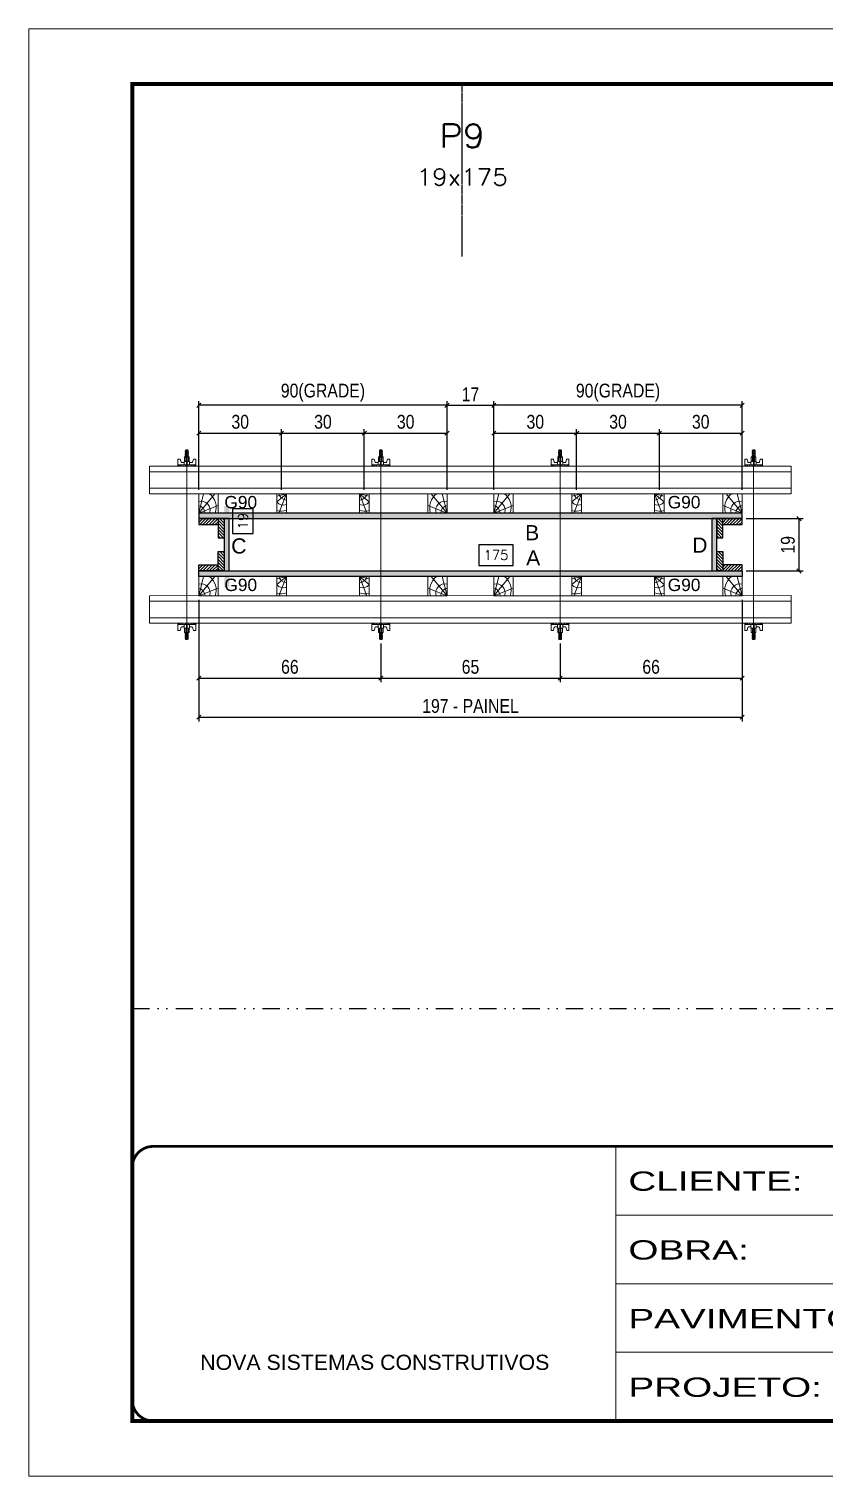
# Model space of a CAD drawing. Extents: x 14400 to 27878, y -21631 to 6985.
# Drawn here: x 14413 to 14990, y 2489 to 3539 of the extents above; entities that cross this region are included whole.
import ezdxf
from ezdxf.enums import TextEntityAlignment as Align

# ---------------------------------------------------------------- set-up
doc = ezdxf.new("R2010")
doc.units = 0
for name, pattern in [('CONTINUO', [0]), ('DASHED', [0.75, 0.5, -0.25]), ('DIVIDE2', [0.625, 0.25, -0.125, 0, -0.125, 0, -0.125]), ('HIDDEN', [0.375, 0.25, -0.125])]:
    doc.linetypes.add(name, pattern=pattern)
for name, color, linetype in [('CHAPA', 1, 'Continuous'), ('COTA', 241, 'Continuous'), ('MEIO_PONT', 93, 'Continuous'), ('Nível', 160, 'Continuous'), ('SARRAFO', 251, 'Continuous'), ('Texto de Titulo', 7, 'Continuous'), ('Texto Qtd Sarr', 242, 'Continuous'), ('TEXTO_GERAL', 7, 'Continuous')]:
    doc.layers.add(name, color=color, linetype=linetype)
for name, color, linetype, lineweight in [('Folhas', 255, 'Continuous', 9), ('Hachura', 251, 'Continuous', 9), ('Madeira', 126, 'Continuous', 18), ('Perfil Metálico', 224, 'Continuous', 18), ('SARRAFO DE PRESSAO', 251, 'DASHED', 9), ('Texto Seção', 7, 'Continuous', 15)]:
    doc.layers.add(name, color=color, linetype=linetype, lineweight=lineweight)
doc.styles.add('ARIAL', font='arial.ttf')
doc.styles.add('COTA TECNICA 2X', font='techl___.ttf', dxfattribs={"height": 10})
doc.styles.add('ROMANS', font='romans.shx')
doc.styles.add('SANSSERIF', font='sas_____.pfb')
doc.styles.add('Tecnologia', font='')
doc.styles.get('Tecnologia').set_extended_font_data('Forgotten Futurist')
doc.dimstyles.new('SECAO PILAR', dxfattribs={"dimtxt": 10, "dimasz": 3, "dimexe": 3, "dimexo": 3, "dimgap": 3, "dimtad": 1, "dimdec": 1, "dimlfac": 0.5, "dimzin": 12, "dimdsep": 46, "dimtxsty": 'COTA TECNICA 2X', "dimblk1": 'OBLIQUE', "dimblk2": 'OBLIQUE', "dimsah": 1, "dimcen": 0.9, "dimclrd": 256, "dimclre": 256, "dimclrt": 256, "dimadec": 1, "dimazin": 3, "dimtfac": 1, "dimtdec": 1, "dimtmove": 0, "dimatfit": 3, "dimfxl": 1, "dimtolj": 1, "dimtzin": 12, "dimarcsym": 0})
doc.dimstyles.new('SECÇÃO 2', dxfattribs={"dimtxt": 7, "dimasz": 6, "dimexe": 0.18, "dimexo": 2, "dimgap": -4, "dimtad": 3, "dimdec": 1, "dimlfac": 0.5, "dimzin": 12, "dimdsep": 46, "dimtxsty": 'ROMANS', "dimblk": 'ARCHTICK', "dimcen": 0.09, "dimse1": 1, "dimse2": 1, "dimsd1": 1, "dimsd2": 1, "dimclrd": 180, "dimclre": 5, "dimclrt": 1, "dimadec": 0, "dimazin": 3, "dimtfac": 1, "dimtdec": 1, "dimtofl": 0, "dimtmove": 0, "dimatfit": 3, "dimldrblk": 'ARCHTICK', "dimfxl": 1, "dimtolj": 1, "dimtzin": 0, "dimarcsym": 0})
pattern_1 = [(225, (5412.7273, -19745.6665), (1.12253202, -1.12253202), [])]

# ---------------------------------------------------------------- blocks, each defined once
blk = doc.blocks.new('9999999999')
at = {"color": 30, "linetype": 'CONTINUO'}
for p, q in [((98564.6, 34230.2), (98564.6, 34429.4)), ((98564.6, 34379.6), (99584, 34379.6)), ((98564.6, 34329.8), (99488, 34329.8)), ((98564.6, 34280), (99488, 34280))]:
    blk.add_line(p, q, dxfattribs=at)
at = {"color": 30, "linetype": 'CONTINUO', "const_width": 2}
blk.add_lwpolyline([(99584, 34230.2), (99584, 34414.4, 0.414214), (99569, 34429.4), (98229, 34429.4, 0.414214), (98214, 34414.4), (98214, 34245.2, 0.414214), (98229, 34230.2), (99584, 34230.2)], format="xyb", dxfattribs=at)
at = {"layer": 'Folhas'}
blk.add_lwpolyline([(98139, 34190.2), (99624, 34190.2), (99624, 35240.2), (98139, 35240.2)], close=True, dxfattribs=at)
at = {"layer": 'Folhas', "color": 30, "const_width": 3}
blk.add_lwpolyline([(98214, 34230.2), (99584, 34230.2), (99584, 35200.2), (98214, 35200.2)], close=True, dxfattribs=at)
at = {"color": 7, "linetype": 'Continuous', "ltscale": 5, "style": 'ARIAL'}
blk.add_text('NOVA SISTEMAS CONSTRUTIVOS', height=11.059, dxfattribs=at).set_placement((98263.2, 34267.2))
at = {"layer": 'Folhas', "color": 7, "style": 'Tecnologia', "width": 1.5}
for s, p in [('CLIENTE:', (98573.7, 34397.2)), ('OBRA:', (98573.7, 34347.3)), ('PAVIMENTO:', (98573.7, 34297.5)), ('PROJETO:', (98573.7, 34247.7))]:
    blk.add_text(s, height=14, dxfattribs=at).set_placement(p)
blk = doc.blocks.new('*D1085')
at = {"layer": 'COTA', "color": 180, "lineweight": -2, "transparency": 16777216}
for p, q in [((14576.1, 3190.9), (14561.1, 3190.9)), ((14561.1, 3190.9), (14561.1, 3172.9)), ((14576.1, 3172.9), (14576.1, 3190.9)), ((14561.1, 3172.9), (14576.1, 3172.9))]:
    blk.add_line(p, q, dxfattribs=at)
at = {"layer": 'Defpoints', "color": 0, "transparency": 16777216}
for p in [(14576, 3183.7), (14576, 3145.7), (14580.1, 3145.7)]:
    blk.add_point(p, dxfattribs=at)
at = {"layer": 'COTA', "color": 1, "transparency": 16777216, "insert": (14568.6, 3181.9), "char_height": 7, "attachment_point": 5, "rotation": 90, "style": 'ROMANS'}
blk.add_mtext('\\A1;19', dxfattribs=at)
blk = doc.blocks.new('_ArchTick')
at = {"color": 0, "linetype": 'ByBlock', "const_width": 0.15}
blk.add_lwpolyline([(-0.5, -0.5), (0.5, 0.5)], dxfattribs=at)
blk = doc.blocks.new('*D1086')
at = {"layer": 'COTA', "color": 180, "lineweight": -2, "transparency": 16777216}
for p, q in [((14764.7, 3164.7), (14739.7, 3164.7)), ((14739.7, 3164.7), (14739.7, 3149.7)), ((14764.7, 3149.7), (14764.7, 3164.7)), ((14739.7, 3149.7), (14764.7, 3149.7))]:
    blk.add_line(p, q, dxfattribs=at)
at = {"layer": 'Defpoints', "color": 0, "transparency": 16777216}
for p in [(14558.7, 3145.7), (14908.7, 3145.7), (14908.7, 3145.7)]:
    blk.add_point(p, dxfattribs=at)
at = {"layer": 'COTA', "color": 1, "transparency": 16777216, "insert": (14752.2, 3157.2), "char_height": 7, "attachment_point": 5, "style": 'ROMANS'}
blk.add_mtext('\\A1;175', dxfattribs=at)
blk = doc.blocks.new('_Oblique')
at = {"color": 0, "linetype": 'ByBlock', "lineweight": -2}
blk.add_line((-0.5, -0.5), (0.5, 0.5), dxfattribs=at)
blk = doc.blocks.new('*D1087')
at = {"layer": 'COTA', "lineweight": -2, "transparency": 16777216}
for p, q in [((14536.7, 3124.8), (14536.7, 3036.6)), ((14930.7, 3124.8), (14930.7, 3036.6)), ((14536.7, 3039.6), (14930.7, 3039.6))]:
    blk.add_line(p, q, dxfattribs=at)
at = {"layer": 'Defpoints', "color": 0, "transparency": 16777216}
for p in [(14536.7, 3127.8), (14930.7, 3127.8), (14930.7, 3039.6)]:
    blk.add_point(p, dxfattribs=at)
at = {"layer": 'COTA', "lineweight": -2, "transparency": 16777216, "xscale": 3, "yscale": 3, "zscale": 3, "rotation": 180}
blk.add_blockref('_Oblique', (14536.7, 3039.6), dxfattribs=at)
at = {"layer": 'COTA', "lineweight": -2, "transparency": 16777216, "xscale": 3, "yscale": 3, "zscale": 3}
blk.add_blockref('_Oblique', (14930.7, 3039.6), dxfattribs=at)
at = {"layer": 'COTA', "transparency": 16777216, "insert": (14733.7, 3047.7), "char_height": 10, "attachment_point": 5, "style": 'COTA TECNICA 2X'}
blk.add_mtext('\\A1;197 - PAINEL', dxfattribs=at)
blk = doc.blocks.new('*D1088')
at = {"layer": 'COTA', "lineweight": -2, "transparency": 16777216}
for p, q in [((14536.7, 3124.7), (14536.7, 3065)), ((14668.7, 3093), (14668.7, 3065)), ((14536.7, 3068), (14668.7, 3068))]:
    blk.add_line(p, q, dxfattribs=at)
at = {"layer": 'Defpoints', "color": 0, "transparency": 16777216}
for p in [(14536.7, 3127.7), (14668.7, 3096), (14668.7, 3068)]:
    blk.add_point(p, dxfattribs=at)
at = {"layer": 'COTA', "lineweight": -2, "transparency": 16777216, "xscale": 3, "yscale": 3, "zscale": 3, "rotation": 180}
blk.add_blockref('_Oblique', (14536.7, 3068), dxfattribs=at)
at = {"layer": 'COTA', "lineweight": -2, "transparency": 16777216, "xscale": 3, "yscale": 3, "zscale": 3}
blk.add_blockref('_Oblique', (14668.7, 3068), dxfattribs=at)
at = {"layer": 'COTA', "transparency": 16777216, "insert": (14602.7, 3076.1), "char_height": 10, "attachment_point": 5, "style": 'COTA TECNICA 2X'}
blk.add_mtext('\\A1;66', dxfattribs=at)
blk = doc.blocks.new('*D1089')
at = {"layer": 'COTA', "lineweight": -2, "transparency": 16777216}
for p, q in [((14930.7, 3124.7), (14930.7, 3065)), ((14798.7, 3093), (14798.7, 3065)), ((14798.7, 3068), (14930.7, 3068))]:
    blk.add_line(p, q, dxfattribs=at)
at = {"layer": 'Defpoints', "color": 0, "transparency": 16777216}
for p in [(14930.7, 3127.7), (14798.7, 3096), (14930.7, 3068)]:
    blk.add_point(p, dxfattribs=at)
at = {"layer": 'COTA', "lineweight": -2, "transparency": 16777216, "xscale": 3, "yscale": 3, "zscale": 3, "rotation": 180}
blk.add_blockref('_Oblique', (14798.7, 3068), dxfattribs=at)
at = {"layer": 'COTA', "lineweight": -2, "transparency": 16777216, "xscale": 3, "yscale": 3, "zscale": 3}
blk.add_blockref('_Oblique', (14930.7, 3068), dxfattribs=at)
at = {"layer": 'COTA', "transparency": 16777216, "insert": (14864.7, 3076.1), "char_height": 10, "attachment_point": 5, "style": 'COTA TECNICA 2X'}
blk.add_mtext('\\A1;66', dxfattribs=at)
blk = doc.blocks.new('C')
at = {"layer": 'Hachura', "color": 0}
for p, q in [((0, 3.22), (0, -3.22)), ((0.45, 3.22), (0, 3.22)), ((0.46, 3.16), (0, 3.16)), ((0.46, 3.05), (0, 3.05)), ((0.46, 2.88), (0, 2.88)), ((0, 2.75), (0, -1.16)), ((0.46, 2.65), (0, 2.65)), ((0.46, 2.23), (0, 2.23)), ((0.46, 1.51), (0, 1.51)), ((0.39, 0.49), (0.17, 0.49)), ((0.45, -3.23), (0.45, 3.22)), ((0.45, 3.22), (2.58, 3.22)), ((1.74, 0.97), (0.45, 0.97)), ((1.45, 0.1), (0.45, 0.1)), ((1.35, 1.94), (1.35, 0.96)), ((2.58, 2.39), (1.47, 2.09)), ((1.74, -0.97), (1.74, 0.97)), ((1.74, 0.97), (1.74, 0.84)), ((1.74, 0.97), (1.74, 0.84)), ((1.74, 0.84), (3.35, 0.84)), ((3.35, 0.45), (1.74, 0.45)), ((2.58, 3.22), (2.58, 2.39)), ((3.32, 0.84), (3.32, -0.84)), ((3.35, 0.84), (3.35, -0.84)), ((3.68, 0.45), (3.35, 0.45)), ((3.84, -0.52), (3.35, 0.45)), ((3.35, 0.06), (3.67, -0.57)), ((3.68, 0.45), (4.16, -0.52)), ((3.72, 0.5), (4.25, -0.57)), ((4.37, -0.55), (3.83, 0.53)), ((4.15, 0.45), (3.93, 0.45)), ((4.42, -0.52), (3.93, 0.45)), ((4.15, 0.45), (4.26, 0.45)), ((4.26, 0.45), (4.74, -0.52)), ((4.3, 0.5), (4.83, -0.57)), ((4.95, -0.55), (4.41, 0.53)), ((4.51, 0.45), (4.84, 0.45)), ((5, -0.52), (4.51, 0.45)), ((4.84, 0.45), (5.32, -0.52)), ((4.88, 0.5), (5.41, -0.57)), ((5.53, -0.55), (4.99, 0.53)), ((5.58, -0.52), (5.09, 0.45)), ((5.42, 0.45), (5.09, 0.45)), ((5.58, -0.52), (5.09, 0.45)), ((5.42, 0.45), (5.74, -0.19)), ((5.46, 0.5), (5.74, -0.07)), ((5.74, 0.19), (5.57, 0.53)), ((5.74, 0.32), (5.68, 0.45)), ((5.68, 0.45), (5.74, 0.45)), ((5.74, 0.45), (5.9, 0.29)), ((5.74, 0.45), (5.74, -0.52)), ((5.9, -0.36), (5.9, 0.29)), ((0.45, 0), (0, 0)), ((0.46, -1.52), (0, -1.52)), ((0.46, -2.23), (0, -2.23)), ((0.46, -2.65), (0, -2.65)), ((0.46, -2.88), (0, -2.88)), ((0.46, -3.05), (0, -3.05)), ((0.46, -3.16), (0, -3.16)), ((0, -3.22), (2.57, -3.22)), ((0.08, -0.48), (0.29, -0.48)), ((0.29, -0.48), (0.4, -0.48)), ((0.45, 0), (0.45, -0.97)), ((0.45, -0.16), (1.45, -0.16)), ((0.45, -0.65), (0.45, -0.32)), ((0.45, -3.23), (0.45, -0.65)), ((0.45, -0.97), (1.74, -0.97)), ((1.35, -1.94), (1.35, -0.97)), ((2.58, -2.39), (1.47, -2.1)), ((3.35, -0.32), (1.74, -0.32)), ((3.35, -0.84), (1.74, -0.84)), ((2.58, -3.23), (2.58, -2.39)), ((3.35, -0.07), (3.58, -0.52)), ((3.35, -0.52), (3.58, -0.52)), ((3.84, -0.52), (4.16, -0.52)), ((4.42, -0.52), (4.74, -0.52)), ((4.63, -0.52), (4.74, -0.52)), ((5, -0.52), (5.32, -0.52)), ((5.58, -0.52), (5.74, -0.52)), ((5.74, -0.52), (5.9, -0.36)), ((5.74, -0.52), (5.74, -0.52))]:
    blk.add_line(p, q, dxfattribs=at)
for centre, radius, start, end in [((1.52, 1.94), 0.161, 104.7436, 180), ((1.44, -0.03), 0.129, 272.695, 87.305), ((3.81, 0.39), 0.143, 25.5688, 154.4312), ((4.39, 0.39), 0.143, 25.5688, 154.4312), ((4.97, 0.39), 0.143, 25.5688, 154.4312), ((5.55, 0.39), 0.143, 25.5688, 154.4312), ((0.17, -0.37), 0.174, 221.744, 317.8592), ((1.52, -1.94), 0.161, 180, 255.2564), ((3.71, -0.4), 0.174, 222.1408, 318.256), ((4.29, -0.4), 0.174, 222.1408, 318.256), ((4.87, -0.4), 0.174, 222.1408, 318.256), ((5.45, -0.4), 0.174, 222.1408, 318.256), ((5.61, -0.4), 0.174, 317.8592, 318.256)]:
    blk.add_arc(centre, radius, start, end, dxfattribs=at)
blk = doc.blocks.new('*D1090')
at = {"layer": 'COTA', "lineweight": -2, "transparency": 16777216}
for p, q in [((14668.7, 3093), (14668.7, 3065)), ((14798.7, 3093), (14798.7, 3065)), ((14668.7, 3068), (14798.7, 3068))]:
    blk.add_line(p, q, dxfattribs=at)
at = {"layer": 'Defpoints', "color": 0, "transparency": 16777216}
for p in [(14668.7, 3096), (14798.7, 3096), (14798.7, 3068)]:
    blk.add_point(p, dxfattribs=at)
at = {"layer": 'COTA', "lineweight": -2, "transparency": 16777216, "xscale": 3, "yscale": 3, "zscale": 3, "rotation": 180}
blk.add_blockref('_Oblique', (14668.7, 3068), dxfattribs=at)
at = {"layer": 'COTA', "lineweight": -2, "transparency": 16777216, "xscale": 3, "yscale": 3, "zscale": 3}
blk.add_blockref('_Oblique', (14798.7, 3068), dxfattribs=at)
at = {"layer": 'COTA', "transparency": 16777216, "insert": (14733.7, 3076.1), "char_height": 10, "attachment_point": 5, "style": 'COTA TECNICA 2X'}
blk.add_mtext('\\A1;65', dxfattribs=at)
blk = doc.blocks.new('*D1091')
at = {"layer": 'COTA', "lineweight": -2, "transparency": 16777216}
for p, q in [((14750.7, 3204.7), (14750.7, 3248.7)), ((14750.7, 3245.7), (14810.7, 3245.7)), ((14810.7, 3204.7), (14810.7, 3248.7))]:
    blk.add_line(p, q, dxfattribs=at)
at = {"layer": 'Defpoints', "color": 0, "transparency": 16777216}
for p in [(14810.7, 3245.7), (14750.7, 3201.7), (14810.7, 3201.7)]:
    blk.add_point(p, dxfattribs=at)
at = {"layer": 'COTA', "lineweight": -2, "transparency": 16777216, "xscale": 3, "yscale": 3, "zscale": 3, "rotation": 180}
blk.add_blockref('_Oblique', (14750.7, 3245.7), dxfattribs=at)
at = {"layer": 'COTA', "lineweight": -2, "transparency": 16777216, "xscale": 3, "yscale": 3, "zscale": 3}
blk.add_blockref('_Oblique', (14810.7, 3245.7), dxfattribs=at)
at = {"layer": 'COTA', "transparency": 16777216, "insert": (14780.7, 3253.9), "char_height": 10, "attachment_point": 5, "style": 'COTA TECNICA 2X'}
blk.add_mtext('\\A1;30', dxfattribs=at)
blk = doc.blocks.new('*D1092')
at = {"layer": 'COTA', "lineweight": -2, "transparency": 16777216}
for p, q in [((14810.7, 3204.7), (14810.7, 3248.7)), ((14810.7, 3245.7), (14870.7, 3245.7)), ((14870.7, 3204.7), (14870.7, 3248.7))]:
    blk.add_line(p, q, dxfattribs=at)
at = {"layer": 'Defpoints', "color": 0, "transparency": 16777216}
for p in [(14870.7, 3245.7), (14810.7, 3201.7), (14870.7, 3201.7)]:
    blk.add_point(p, dxfattribs=at)
at = {"layer": 'COTA', "lineweight": -2, "transparency": 16777216, "xscale": 3, "yscale": 3, "zscale": 3, "rotation": 180}
blk.add_blockref('_Oblique', (14810.7, 3245.7), dxfattribs=at)
at = {"layer": 'COTA', "lineweight": -2, "transparency": 16777216, "xscale": 3, "yscale": 3, "zscale": 3}
blk.add_blockref('_Oblique', (14870.7, 3245.7), dxfattribs=at)
at = {"layer": 'COTA', "transparency": 16777216, "insert": (14840.7, 3253.9), "char_height": 10, "attachment_point": 5, "style": 'COTA TECNICA 2X'}
blk.add_mtext('\\A1;30', dxfattribs=at)
blk = doc.blocks.new('*D1093')
at = {"layer": 'COTA', "lineweight": -2, "transparency": 16777216}
for p, q in [((14870.7, 3204.7), (14870.7, 3248.7)), ((14870.7, 3245.7), (14930.7, 3245.7)), ((14930.7, 3204.7), (14930.7, 3248.7))]:
    blk.add_line(p, q, dxfattribs=at)
at = {"layer": 'Defpoints', "color": 0, "transparency": 16777216}
for p in [(14930.7, 3245.7), (14870.7, 3201.7), (14930.7, 3201.7)]:
    blk.add_point(p, dxfattribs=at)
at = {"layer": 'COTA', "lineweight": -2, "transparency": 16777216, "xscale": 3, "yscale": 3, "zscale": 3, "rotation": 180}
blk.add_blockref('_Oblique', (14870.7, 3245.7), dxfattribs=at)
at = {"layer": 'COTA', "lineweight": -2, "transparency": 16777216, "xscale": 3, "yscale": 3, "zscale": 3}
blk.add_blockref('_Oblique', (14930.7, 3245.7), dxfattribs=at)
at = {"layer": 'COTA', "transparency": 16777216, "insert": (14900.7, 3253.9), "char_height": 10, "attachment_point": 5, "style": 'COTA TECNICA 2X'}
blk.add_mtext('\\A1;30', dxfattribs=at)
blk = doc.blocks.new('*D1094')
at = {"layer": 'COTA', "lineweight": -2, "transparency": 16777216}
for p, q in [((14750.7, 3204.7), (14750.7, 3268.9)), ((14930.7, 3265.9), (14750.7, 3265.9)), ((14930.7, 3204.7), (14930.7, 3268.9))]:
    blk.add_line(p, q, dxfattribs=at)
at = {"layer": 'Defpoints', "color": 0, "transparency": 16777216}
for p in [(14750.7, 3265.9), (14750.7, 3201.7), (14930.7, 3201.7)]:
    blk.add_point(p, dxfattribs=at)
at = {"layer": 'COTA', "lineweight": -2, "transparency": 16777216, "xscale": 3, "yscale": 3, "zscale": 3, "rotation": 180}
blk.add_blockref('_Oblique', (14750.7, 3265.9), dxfattribs=at)
at = {"layer": 'COTA', "lineweight": -2, "transparency": 16777216, "xscale": 3, "yscale": 3, "zscale": 3}
blk.add_blockref('_Oblique', (14930.7, 3265.9), dxfattribs=at)
at = {"layer": 'COTA', "transparency": 16777216, "insert": (14840.7, 3275.1), "char_height": 10, "attachment_point": 5, "style": 'COTA TECNICA 2X'}
blk.add_mtext('\\A1;90(GRADE)', dxfattribs=at)
blk = doc.blocks.new('*D1095')
at = {"layer": 'COTA', "lineweight": -2, "transparency": 16777216}
for p, q in [((14933.7, 3183.7), (14975, 3183.7)), ((14972, 3145.7), (14972, 3183.7)), ((14933.7, 3145.7), (14975, 3145.7))]:
    blk.add_line(p, q, dxfattribs=at)
at = {"layer": 'Defpoints', "color": 0, "transparency": 16777216}
for p in [(14930.7, 3183.7), (14972, 3183.7), (14930.7, 3145.7)]:
    blk.add_point(p, dxfattribs=at)
at = {"layer": 'COTA', "lineweight": -2, "transparency": 16777216, "xscale": 3, "yscale": 3, "zscale": 3}
for p, rotation in [((14972, 3183.7), 90), ((14972, 3145.7), 270)]:
    blk.add_blockref('_Oblique', p, dxfattribs=dict(at, rotation=rotation))
at = {"layer": 'COTA', "transparency": 16777216, "insert": (14963.9, 3164.7), "char_height": 10, "attachment_point": 5, "rotation": 90, "style": 'COTA TECNICA 2X'}
blk.add_mtext('\\A1;19', dxfattribs=at)
blk = doc.blocks.new('PONTALETE')
at = {"layer": 'Madeira'}
for q in [(2.71, 7), (7, 5.76), (7, 1.74)]:
    blk.add_line((0, 0), q, dxfattribs=at)
blk.add_lwpolyline([(0, 0), (7, 0), (7, 7), (0, 7)], close=True, dxfattribs=at)
for centre, radius, start, end in [((2.04, 0.06), 6.23, 37.2818, 109.0913), ((1.09, 0.9), 3.19, 343.603, 109.9847), ((-0.21, -0.78), 3.09, 14.6322, 86.0383)]:
    blk.add_arc(centre, radius, start, end, dxfattribs=at)
blk = doc.blocks.new('MEIO PONTALETE')
at = {"layer": 'Madeira'}
for q in [(2.71, 7), (3.5, 2.88), (3.5, 0.87)]:
    blk.add_line((0, 0), q, dxfattribs=at)
blk.add_lwpolyline([(0, 0), (3.5, 0), (3.5, 7), (0, 7)], close=True, dxfattribs=at)
for centre, radius, start, end in [((2.04, 0.06), 6.23, 76.4499, 109.0913), ((1.09, 0.9), 3.19, 40.9063, 109.9847), ((-0.21, -0.78), 3.09, 14.6322, 86.0383)]:
    blk.add_arc(centre, radius, start, end, dxfattribs=at)
blk = doc.blocks.new('*D1096')
at = {"layer": 'COTA', "lineweight": -2, "transparency": 16777216}
for p, q in [((14536.7, 3204.7), (14536.7, 3248.7)), ((14536.7, 3245.7), (14596.7, 3245.7)), ((14596.7, 3204.7), (14596.7, 3248.7))]:
    blk.add_line(p, q, dxfattribs=at)
at = {"layer": 'Defpoints', "color": 0, "transparency": 16777216}
for p in [(14596.7, 3245.7), (14536.7, 3201.7), (14596.7, 3201.7)]:
    blk.add_point(p, dxfattribs=at)
at = {"layer": 'COTA', "lineweight": -2, "transparency": 16777216, "xscale": 3, "yscale": 3, "zscale": 3, "rotation": 180}
blk.add_blockref('_Oblique', (14536.7, 3245.7), dxfattribs=at)
at = {"layer": 'COTA', "lineweight": -2, "transparency": 16777216, "xscale": 3, "yscale": 3, "zscale": 3}
blk.add_blockref('_Oblique', (14596.7, 3245.7), dxfattribs=at)
at = {"layer": 'COTA', "transparency": 16777216, "insert": (14566.7, 3253.9), "char_height": 10, "attachment_point": 5, "style": 'COTA TECNICA 2X'}
blk.add_mtext('\\A1;30', dxfattribs=at)
blk = doc.blocks.new('*D1097')
at = {"layer": 'COTA', "lineweight": -2, "transparency": 16777216}
for p, q in [((14596.7, 3204.7), (14596.7, 3248.7)), ((14596.7, 3245.7), (14656.7, 3245.7)), ((14656.7, 3204.7), (14656.7, 3248.7))]:
    blk.add_line(p, q, dxfattribs=at)
at = {"layer": 'Defpoints', "color": 0, "transparency": 16777216}
for p in [(14656.7, 3245.7), (14596.7, 3201.7), (14656.7, 3201.7)]:
    blk.add_point(p, dxfattribs=at)
at = {"layer": 'COTA', "lineweight": -2, "transparency": 16777216, "xscale": 3, "yscale": 3, "zscale": 3, "rotation": 180}
blk.add_blockref('_Oblique', (14596.7, 3245.7), dxfattribs=at)
at = {"layer": 'COTA', "lineweight": -2, "transparency": 16777216, "xscale": 3, "yscale": 3, "zscale": 3}
blk.add_blockref('_Oblique', (14656.7, 3245.7), dxfattribs=at)
at = {"layer": 'COTA', "transparency": 16777216, "insert": (14626.7, 3253.9), "char_height": 10, "attachment_point": 5, "style": 'COTA TECNICA 2X'}
blk.add_mtext('\\A1;30', dxfattribs=at)
blk = doc.blocks.new('*D1098')
at = {"layer": 'COTA', "lineweight": -2, "transparency": 16777216}
for p, q in [((14656.7, 3204.7), (14656.7, 3248.7)), ((14656.7, 3245.7), (14716.7, 3245.7)), ((14716.7, 3204.7), (14716.7, 3248.7))]:
    blk.add_line(p, q, dxfattribs=at)
at = {"layer": 'Defpoints', "color": 0, "transparency": 16777216}
for p in [(14716.7, 3245.7), (14656.7, 3201.7), (14716.7, 3201.7)]:
    blk.add_point(p, dxfattribs=at)
at = {"layer": 'COTA', "lineweight": -2, "transparency": 16777216, "xscale": 3, "yscale": 3, "zscale": 3, "rotation": 180}
blk.add_blockref('_Oblique', (14656.7, 3245.7), dxfattribs=at)
at = {"layer": 'COTA', "lineweight": -2, "transparency": 16777216, "xscale": 3, "yscale": 3, "zscale": 3}
blk.add_blockref('_Oblique', (14716.7, 3245.7), dxfattribs=at)
at = {"layer": 'COTA', "transparency": 16777216, "insert": (14686.7, 3253.9), "char_height": 10, "attachment_point": 5, "style": 'COTA TECNICA 2X'}
blk.add_mtext('\\A1;30', dxfattribs=at)
blk = doc.blocks.new('*D1099')
at = {"layer": 'COTA', "lineweight": -2, "transparency": 16777216}
for p, q in [((14536.7, 3204.7), (14536.7, 3268.9)), ((14716.7, 3265.9), (14536.7, 3265.9)), ((14716.7, 3204.7), (14716.7, 3268.9))]:
    blk.add_line(p, q, dxfattribs=at)
at = {"layer": 'Defpoints', "color": 0, "transparency": 16777216}
for p in [(14536.7, 3265.9), (14536.7, 3201.7), (14716.7, 3201.7)]:
    blk.add_point(p, dxfattribs=at)
at = {"layer": 'COTA', "lineweight": -2, "transparency": 16777216, "xscale": 3, "yscale": 3, "zscale": 3, "rotation": 180}
blk.add_blockref('_Oblique', (14536.7, 3265.9), dxfattribs=at)
at = {"layer": 'COTA', "lineweight": -2, "transparency": 16777216, "xscale": 3, "yscale": 3, "zscale": 3}
blk.add_blockref('_Oblique', (14716.7, 3265.9), dxfattribs=at)
at = {"layer": 'COTA', "transparency": 16777216, "insert": (14626.7, 3275.1), "char_height": 10, "attachment_point": 5, "style": 'COTA TECNICA 2X'}
blk.add_mtext('\\A1;90(GRADE)', dxfattribs=at)
blk = doc.blocks.new('*D1100')
at = {"layer": 'COTA', "lineweight": -2, "transparency": 16777216}
for p, q in [((14716.7, 3204.7), (14716.7, 3268.9)), ((14716.7, 3265.9), (14750.7, 3265.9)), ((14750.7, 3204.7), (14750.7, 3268.9))]:
    blk.add_line(p, q, dxfattribs=at)
at = {"layer": 'Defpoints', "color": 0, "transparency": 16777216}
for p in [(14750.7, 3265.9), (14716.7, 3201.7), (14750.7, 3201.7)]:
    blk.add_point(p, dxfattribs=at)
at = {"layer": 'COTA', "lineweight": -2, "transparency": 16777216, "xscale": 3, "yscale": 3, "zscale": 3, "rotation": 180}
blk.add_blockref('_Oblique', (14716.7, 3265.9), dxfattribs=at)
at = {"layer": 'COTA', "lineweight": -2, "transparency": 16777216, "xscale": 3, "yscale": 3, "zscale": 3}
blk.add_blockref('_Oblique', (14750.7, 3265.9), dxfattribs=at)
at = {"layer": 'COTA', "transparency": 16777216, "insert": (14733.7, 3273.9), "char_height": 10, "attachment_point": 5, "style": 'COTA TECNICA 2X'}
blk.add_mtext('\\A1;17', dxfattribs=at)
blk = doc.blocks.new('titulo1')
at = {"layer": 'Defpoints', "color": 252, "linetype": 'HIDDEN', "ltscale": 2}
blk.add_line((0, 0), (0, 125), dxfattribs=at)
at = {"layer": 'Defpoints', "style": 'ROMANS', "oblique": 15}
blk.add_attdef('FOLHA', text='', height=10, dxfattribs=at).set_placement((0, 15.6), align=Align.MIDDLE_CENTER)
at = {"layer": 'Texto Qtd Sarr', "color": 3, "style": 'ROMANS', "oblique": 15}
for tag, height, p in [('TITULO', 17, (0, 71.4)), ('SEÇÃO', 12, (0, 41.5))]:
    blk.add_attdef(tag, text='', height=height, dxfattribs=at).set_placement(p, align=Align.MIDDLE_CENTER)

msp = doc.modelspace()

# ---------------------------------------------------------------- hatches: boundary and pattern name
at = {"layer": 'Hachura'}
h = msp.add_hatch(color=256, dxfattribs=at)
h.dxf.hatch_style = 1
h.paths.add_polyline_path([(14555.079, 3133.742), (14558.679, 3133.742), (14558.679, 3192.742), (14555.079, 3192.742)])
h = msp.add_hatch(color=256, dxfattribs=at)
h.dxf.hatch_style = 1
h.paths.add_polyline_path([(14930.679, 3183.742), (14930.679, 3187.742), (14536.679, 3187.742), (14536.679, 3183.742)])
h = msp.add_hatch(dxfattribs=at)
h.set_pattern_fill('ANSI31', color=256, scale=0.5, angle=180, style=0)
h.set_pattern_definition(pattern_1)
h.paths.add_polyline_path([(14550.679, 3183.742), (14550.679, 3179.342), (14536.679, 3179.342), (14536.679, 3183.742)])
h = msp.add_hatch(dxfattribs=at)
h.set_pattern_fill('ANSI31', color=256, scale=0.5, angle=270, style=0)
h.set_pattern_definition([(315, (37446.4873, -6319.2102), (1.12253202, 1.12253202), [])])
h.paths.add_polyline_path([(14555.079, 3169.742), (14550.679, 3169.742), (14550.679, 3183.742), (14555.079, 3183.742)])
h = msp.add_hatch(color=256, dxfattribs=at)
h.dxf.hatch_style = 1
h.paths.add_polyline_path([(14908.679, 3145.742), (14912.279, 3145.742), (14912.279, 3183.742), (14908.679, 3183.742)])
h = msp.add_hatch(dxfattribs=at)
h.set_pattern_fill('ANSI31', color=256, scale=0.5, angle=270, style=0)
h.set_pattern_definition([(315, (37808.0873, -6319.2102), (1.12253202, 1.12253202), [])])
h.paths.add_polyline_path([(14916.679, 3169.742), (14912.279, 3169.742), (14912.279, 3183.742), (14916.679, 3183.742)])
h = msp.add_hatch(dxfattribs=at)
h.set_pattern_fill('ANSI31', color=256, scale=0.5, angle=180, style=0)
h.set_pattern_definition([(225, (5792.7273, -19745.6665), (1.12253202, -1.12253202), [])])
h.paths.add_polyline_path([(14930.679, 3183.742), (14930.679, 3179.342), (14916.679, 3179.342), (14916.679, 3183.742)])
h = msp.add_hatch(dxfattribs=at)
h.set_pattern_fill('ANSI31', color=256, scale=0.5, angle=180, style=0)
h.set_pattern_definition(pattern_1)
h.paths.add_polyline_path([(14550.679, 3145.742), (14550.679, 3150.142), (14536.679, 3150.142), (14536.679, 3145.742)])
h = msp.add_hatch(dxfattribs=at)
h.set_pattern_fill('ANSI31', color=256, scale=0.5, angle=270, style=0)
h.set_pattern_definition([(315, (37446.4873, -6307.2102), (1.12253202, 1.12253202), [])])
h.paths.add_polyline_path([(14555.079, 3159.742), (14550.679, 3159.742), (14550.679, 3145.742), (14555.079, 3145.742)])
h = msp.add_hatch(dxfattribs=at)
h.set_pattern_fill('ANSI31', color=256, scale=0.5, angle=270, style=0)
h.set_pattern_definition([(315, (37808.0873, -6307.2102), (1.12253202, 1.12253202), [])])
h.paths.add_polyline_path([(14916.679, 3159.742), (14912.279, 3159.742), (14912.279, 3145.742), (14916.679, 3145.742)])
h = msp.add_hatch(dxfattribs=at)
h.set_pattern_fill('ANSI31', color=256, scale=0.5, angle=180, style=0)
h.set_pattern_definition([(225, (5427.7273, -19745.6665), (1.12253202, -1.12253202), [])])
h.paths.add_polyline_path([(14916.679, 3145.742), (14916.679, 3150.142), (14930.679, 3150.142), (14930.679, 3145.742)])
h = msp.add_hatch(color=256, dxfattribs=at)
h.dxf.hatch_style = 1
h.paths.add_polyline_path([(14930.679, 3145.742), (14930.679, 3141.742), (14536.679, 3141.742), (14536.679, 3145.742)])

# ---------------------------------------------------------------- linework, layer by layer
at = {"layer": 'CHAPA'}
for points in [[(14930.679, 3183.742), (14930.679, 3187.742), (14536.679, 3187.742), (14536.679, 3183.742)], [(14908.679, 3145.742), (14912.279, 3145.742), (14912.279, 3183.742), (14908.679, 3183.742)], [(14930.679, 3145.742), (14930.679, 3141.742), (14536.679, 3141.742), (14536.679, 3145.742)]]:
    msp.add_lwpolyline(points, close=True, dxfattribs=at)
msp.add_lwpolyline([(14555.079, 3145.742), (14558.679, 3145.742), (14558.679, 3183.742), (14555.079, 3183.742), (14555.079, 3145.742)], dxfattribs=at)
at = {"layer": 'Hachura'}
for p, q in [((14527.99, 3096.971), (14527.99, 3228.712)), ((14668.679, 3096.971), (14668.68, 3228.712)), ((14798.679, 3096.971), (14798.68, 3228.712)), ((14939.068, 3096.971), (14939.068, 3228.712))]:
    msp.add_line(p, q, dxfattribs=at)
at = {"layer": 'Madeira'}
for points in [[(14536.679, 3187.742), (14536.679, 3201.742), (14716.679, 3201.742), (14716.679, 3187.742)], [(14750.679, 3187.742), (14750.679, 3201.742), (14930.679, 3201.742), (14930.679, 3187.742)], [(14536.679, 3127.742), (14536.679, 3141.742), (14716.679, 3141.742), (14716.679, 3127.742)], [(14750.679, 3127.742), (14750.679, 3141.742), (14930.679, 3141.742), (14930.679, 3127.742)]]:
    msp.add_lwpolyline(points, close=True, dxfattribs=at)
at = {"layer": 'Nível', "color": 4, "linetype": 'DIVIDE2', "ltscale": 50}
msp.add_line((14488.467, 2828.285), (15858.467, 2828.285), dxfattribs=at)
at = {"layer": 'Perfil Metálico'}
for p, q in [((14966.397, 3217.682), (14500.961, 3217.682)), ((14966.397, 3205.682), (14500.961, 3205.682)), ((14966.397, 3123.741), (14500.961, 3123.741)), ((14966.397, 3111.741), (14500.961, 3111.741))]:
    msp.add_line(p, q, dxfattribs=at)
for points in [[(14966.397, 3201.742), (14966.397, 3221.742), (14500.961, 3221.682), (14500.961, 3201.682)], [(14500.961, 3127.741), (14500.961, 3107.741), (14966.397, 3107.801), (14966.397, 3127.801)]]:
    msp.add_lwpolyline(points, close=True, dxfattribs=at)
at = {"layer": 'SARRAFO'}
for points in [[(14550.679, 3183.742), (14536.679, 3183.742), (14536.679, 3179.342), (14550.679, 3179.342)], [(14555.079, 3183.742), (14550.679, 3183.742), (14550.679, 3169.742), (14555.079, 3169.742)], [(14916.679, 3179.342), (14930.679, 3179.342), (14930.679, 3183.742), (14916.679, 3183.742)], [(14550.679, 3145.742), (14536.679, 3145.742), (14536.679, 3150.142), (14550.679, 3150.142)], [(14555.079, 3145.742), (14550.679, 3145.742), (14550.679, 3159.742), (14555.079, 3159.742)], [(14916.679, 3145.742), (14930.679, 3145.742), (14930.679, 3150.142), (14916.679, 3150.142)]]:
    msp.add_lwpolyline(points, dxfattribs=at)
for points in [[(14912.279, 3183.742), (14912.279, 3169.742), (14916.679, 3169.742), (14916.679, 3183.742)], [(14912.279, 3145.742), (14912.279, 3159.742), (14916.679, 3159.742), (14916.679, 3145.742)]]:
    msp.add_lwpolyline(points, close=True, dxfattribs=at)

# ---------------------------------------------------------------- block references
at = {"layer": 'Hachura', "linetype": 'Continuous', "yscale": 2, "zscale": 2}
for p, xscale, rotation in [((14527.999, 3221.712), -2, 270), ((14668.67, 3221.712), 2, 90.00000000000001), ((14798.67, 3221.712), 2, 90.00000000000001), ((14939.059, 3221.712), 2, 90.00000000000001), ((14527.99, 3107.771), 2, 270), ((14668.679, 3107.771), -2, 90), ((14798.679, 3107.771), -2, 90), ((14939.067, 3107.771), -2, 90)]:
    msp.add_blockref('C', p, dxfattribs=dict(at, xscale=xscale, rotation=rotation))
at = {"layer": 'MEIO_PONT'}
for name, p, xscale, yscale, zscale, rotation in [('PONTALETE', (14536.679, 3187.742), -2, 2, 2, 270), ('MEIO PONTALETE', (14600.179, 3201.742), 1.999999997962732, 1.999999997962732, 1.999999997962732, 180), ('MEIO PONTALETE', (14653.179, 3201.742), -1.999999997962732, 1.999999997962732, 1.999999997962732, 180), ('PONTALETE', (14716.679, 3187.742), 2, 2, 2, 89.99999999999997), ('PONTALETE', (14750.679, 3187.742), -2, 2, 2, 270), ('MEIO PONTALETE', (14814.179, 3201.742), 1.999999997962732, 1.999999997962732, 1.999999997962732, 180), ('MEIO PONTALETE', (14867.179, 3201.742), -1.999999997962732, 1.999999997962732, 1.999999997962732, 180), ('PONTALETE', (14930.679, 3187.742), 2, 2, 2, 89.99999999999997), ('PONTALETE', (14536.679, 3127.742), -2, 2, 2, 270), ('MEIO PONTALETE', (14600.179, 3141.742), 1.999999997962732, 1.999999997962732, 1.999999997962732, 180), ('MEIO PONTALETE', (14653.179, 3141.742), -1.999999997962732, 1.999999997962732, 1.999999997962732, 180), ('PONTALETE', (14716.679, 3127.742), 2, 2, 2, 89.99999999999997), ('PONTALETE', (14750.679, 3127.742), -2, 2, 2, 270), ('MEIO PONTALETE', (14814.179, 3141.742), 1.999999997962732, 1.999999997962732, 1.999999997962732, 180), ('MEIO PONTALETE', (14867.179, 3141.742), -1.999999997962732, 1.999999997962732, 1.999999997962732, 180), ('PONTALETE', (14930.679, 3127.742), 2, 2, 2, 89.99999999999997)]:
    msp.add_blockref(name, p, dxfattribs=dict(at, xscale=xscale, yscale=yscale, zscale=zscale, rotation=rotation))
at = {"layer": 'SARRAFO DE PRESSAO', "color": 6, "linetype": 'ByBlock'}
msp.add_blockref('9999999999', (-83725.511, -31701.203), dxfattribs=at)
at = {"layer": 'Texto Seção'}
ref = msp.add_blockref('titulo1', (14727.679, 3374.002), dxfattribs=at)
ref.add_attrib('TITULO', 'P9', dxfattribs={"layer": 'Texto de Titulo', "color": 7, "height": 17, "style": 'ROMANS', "width": 1.1}).set_placement((14727.679, 3461.502), align=Align.MIDDLE_CENTER)
ref.add_attrib('SEÇÃO', '19x175', dxfattribs={"layer": 'Texto de Titulo', "color": 7, "height": 12, "style": 'ROMANS', "width": 1.1}).set_placement((14727.679, 3431.502), align=Align.MIDDLE_CENTER)

# ---------------------------------------------------------------- texts
at = {"layer": 'TEXTO_GERAL', "color": 0, "linetype": 'Continuous', "style": 'SANSSERIF'}
for p in [(14555.179, 3195.636), (14876.716, 3195.636), (14555.179, 3135.636), (14876.716, 3135.636)]:
    msp.add_text('G90', height=9, dxfattribs=at).set_placement(p, align=Align.MIDDLE_LEFT)
at = {"layer": 'TEXTO_GERAL', "style": 'ARIAL'}
for s, p in [('B', (14778.442, 3173.491)), ('C', (14565.696, 3163.886)), ('A', (14779.189, 3155.261)), ('D', (14900.039, 3164.465))]:
    msp.add_text(s, height=11, dxfattribs=at).set_placement(p, align=Align.MIDDLE_CENTER)

# ---------------------------------------------------------------- dimensions: what is measured, and where the dimension line sits
at = {"layer": 'COTA'}
for base, p1, p2, text, picture, middle in [((14536.658, 3265.864), (14716.655, 3201.738), (14536.658, 3201.742), '<>(GRADE)', '*D1099', (14626.657, 3275.085)), ((14750.679, 3265.864), (14930.676, 3201.738), (14750.679, 3201.742), '<>(GRADE)', '*D1094', (14840.678, 3275.085)), ((14930.679, 3039.58), (14536.679, 3127.751), (14930.679, 3127.791), '<> - PAINEL', '*D1087', (14733.679, 3047.683))]:
    dim = msp.add_linear_dim(base=base, p1=p1, p2=p2, text=text, dimstyle='SECAO PILAR', dxfattribs=at)
    dim.commit()
    dim.dimension.update_dxf_attribs({"geometry": picture, "text_midpoint": middle})
for base, p1, p2, picture, middle in [((14750.679, 3265.863), (14716.679, 3201.71), (14750.679, 3201.71), '*D1100', (14733.679, 3273.936)), ((14596.658, 3245.669), (14536.658, 3201.742), (14596.658, 3201.742), '*D1096', (14566.658, 3253.888)), ((14656.658, 3245.669), (14596.658, 3201.742), (14656.658, 3201.742), '*D1097', (14626.658, 3253.888)), ((14716.658, 3245.669), (14656.658, 3201.742), (14716.658, 3201.738), '*D1098', (14686.658, 3253.888)), ((14810.679, 3245.669), (14750.679, 3201.742), (14810.679, 3201.742), '*D1091', (14780.679, 3253.888)), ((14870.679, 3245.669), (14810.679, 3201.742), (14870.679, 3201.742), '*D1092', (14840.679, 3253.888)), ((14930.679, 3245.669), (14870.679, 3201.742), (14930.679, 3201.738), '*D1093', (14900.679, 3253.888)), ((14668.747, 3068.004), (14536.679, 3127.742), (14668.747, 3095.971), '*D1088', (14602.713, 3076.107)), ((14930.679, 3068.004), (14798.747, 3095.971), (14930.679, 3127.742), '*D1089', (14864.713, 3076.107)), ((14798.747, 3068.004), (14668.747, 3095.971), (14798.747, 3095.971), '*D1090', (14733.747, 3076.114))]:
    dim = msp.add_linear_dim(base=base, p1=p1, p2=p2, dimstyle='SECAO PILAR', dxfattribs=at)
    dim.commit()
    dim.dimension.update_dxf_attribs({"geometry": picture, "text_midpoint": middle})
dim = msp.add_linear_dim(base=(14580.094, 3145.742), p1=(14575.999, 3183.742), p2=(14575.999, 3145.742), angle=270, dimstyle='SECÇÃO 2', dxfattribs=at)
dim.commit()
dim.dimension.update_dxf_attribs({"geometry": '*D1085', "text_midpoint": (14580.094, 3181.946), "dimtype": 160})
dim = msp.add_linear_dim(base=(14971.98, 3183.742), p1=(14930.679, 3145.742), p2=(14930.682, 3183.742), angle=90, dimstyle='SECAO PILAR', dxfattribs=at)
dim.commit()
dim.dimension.update_dxf_attribs({"geometry": '*D1095', "text_midpoint": (14963.892, 3164.742)})
dim = msp.add_linear_dim(base=(14908.679, 3145.742), p1=(14558.679, 3145.742), p2=(14908.679, 3145.742), dimstyle='SECÇÃO 2', dxfattribs=at)
dim.commit()
dim.dimension.update_dxf_attribs({"geometry": '*D1086', "text_midpoint": (14752.235, 3145.742), "dimtype": 160})

doc.saveas('drawing.dxf')
